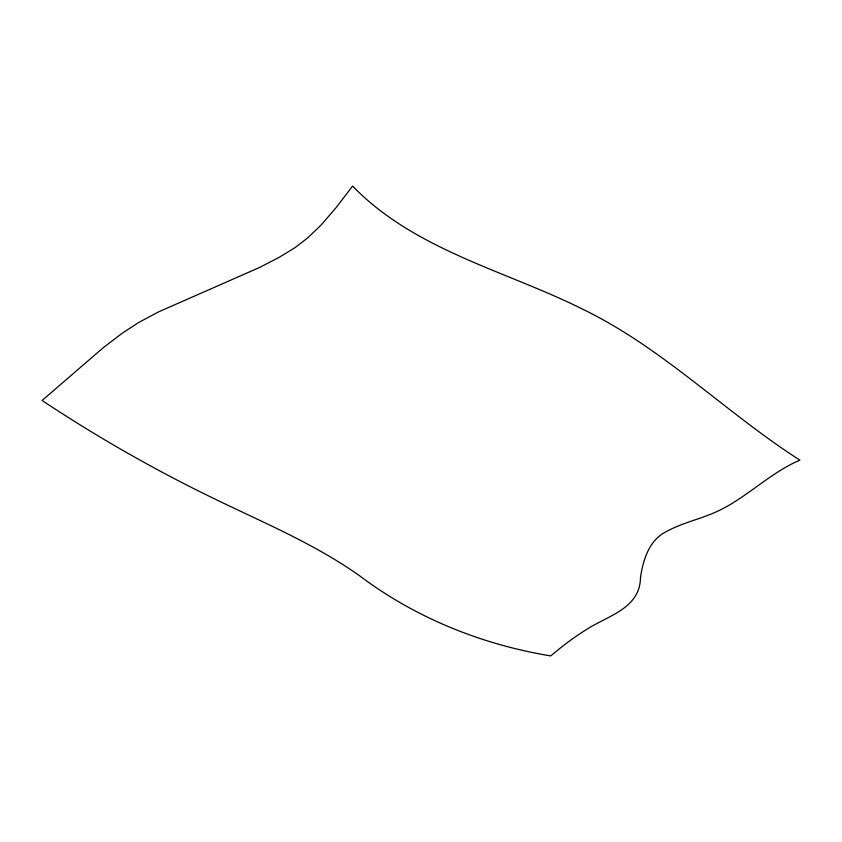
<?xml version="1.0" encoding="UTF-8"?>
<svg xmlns="http://www.w3.org/2000/svg" width="842" height="842" viewBox="0 0 842 842"><rect width="100%" height="100%" fill="white"/><g stroke="black" fill="none" stroke-linecap="round" stroke-linejoin="round"><path stroke-width="1.26" d="M640.52 577.149C640.288 608.608 607.871 615.586 586.453 629.542C573.855 637.32 562.035 646.298 550.784 655.918C481.908 644.572 415.727 618.017 359.787 575.917C313.35 543.006 260.462 521.409 209.626 496.464C151.76 468.194 95.778 436.093 42.1 400.487L103.271 347.693L122.069 333.337L138.551 322.57L158.622 311.856L259.083 267.682L279.102 257.389L294.879 247.737L307.656 237.939L321.234 224.919L336.032 207.721L352.598 186.082C415.148 250.558 506.263 270.756 584.116 309.898C663.517 348.672 726.014 412.906 799.9 460.142C768.388 473.593 744.675 500.032 713.079 513.241C697.239 519.872 680.199 523.661 665.191 532.218C648.845 540.964 643.151 560.067 640.52 577.149"/></g></svg>
